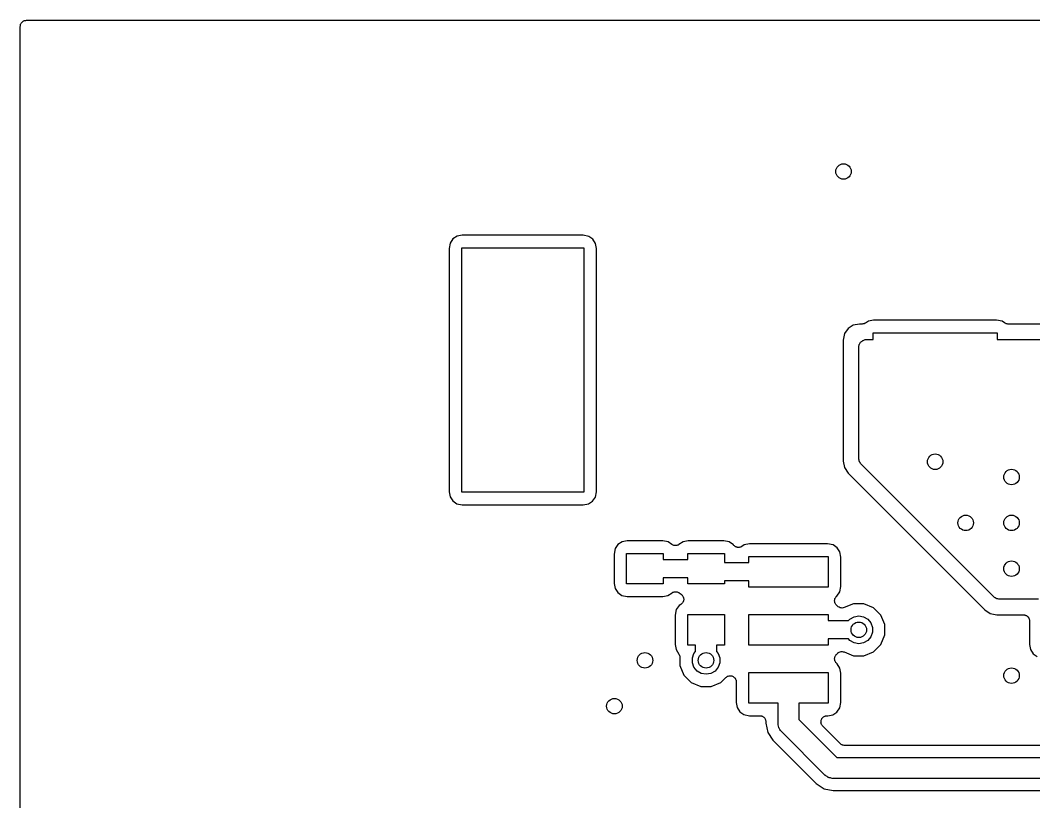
# Model space of a CAD drawing. Extents: x 85 to 210, y -138 to -65.
# Drawn here: x 85.28 to 101.86, y -78.06 to -65.28 of the extents above; entities that cross this region are included whole.
import ezdxf

# ---------------------------------------------------------------- set-up
doc = ezdxf.new("R2010")
doc.units = 0
doc.header["$MEASUREMENT"] = 0
doc.layers.add('BLACK', color=7, linetype='CONTINUOUS')

msp = doc.modelspace()

# ---------------------------------------------------------------- linework, layer by layer
at = {"layer": 'Black'}
for p, q in [((85.2765, -65.3576), (85.2795, -65.3494)), ((85.2765, -65.3664), (85.2765, -65.3576)), ((85.2795, -65.3494), (85.281, -65.3408)), ((85.281, -65.3408), (85.2854, -65.3332)), ((85.2854, -65.3332), (85.2884, -65.325)), ((85.2884, -65.325), (85.294, -65.3183)), ((85.294, -65.3183), (85.2984, -65.3107)), ((85.2984, -65.3107), (85.3051, -65.3051)), ((85.3051, -65.3051), (85.3107, -65.2984)), ((85.3107, -65.2984), (85.3183, -65.294)), ((85.3183, -65.294), (85.325, -65.2884)), ((85.325, -65.2884), (85.3332, -65.2854)), ((85.3332, -65.2854), (85.3408, -65.281)), ((85.3408, -65.281), (85.3494, -65.2795)), ((85.3494, -65.2795), (85.3576, -65.2765)), ((85.3576, -65.2765), (85.3664, -65.2765)), ((85.3664, -65.2765), (85.375, -65.275)), ((85.375, -65.275), (172.146, -65.275)), ((85.275, -65.375), (85.2765, -65.3664)), ((85.275, -66.5), (85.275, -65.375)), ((85.275, -69), (85.275, -66.5)), ((92.4265, -68.8097), (92.3579, -68.8539)), ((92.5093, -68.7941), (92.4265, -68.8097)), ((94.49, -68.7941), (92.5093, -68.7941)), ((94.5793, -68.8122), (94.49, -68.7941)), ((94.6461, -68.8579), (94.5793, -68.8122)), ((85.275, -74), (85.275, -69)), ((92.3122, -68.9207), (92.2941, -69.01)), ((92.3579, -68.8539), (92.3122, -68.9207)), ((92.5, -73), (92.5, -69)), ((92.5, -69), (94.5, -69)), ((94.5, -69), (94.5, -73)), ((94.6903, -68.9265), (94.6461, -68.8579)), ((94.7059, -69.0093), (94.6903, -68.9265)), ((92.2941, -69.01), (92.2941, -72.9907)), ((94.7059, -72.99), (94.7059, -69.0093)), ((98.8243, -70.3194), (98.7679, -70.402)), ((98.909, -70.2649), (98.8243, -70.3194)), ((99.0093, -70.246), (98.909, -70.2649)), ((99.0576, -70.246), (99.0093, -70.246)), ((99.0686, -70.2441), (99.0576, -70.246)), ((99.0797, -70.2435), (99.0686, -70.2441)), ((99.0856, -70.2411), (99.0797, -70.2435)), ((99.0918, -70.24), (99.0856, -70.2411)), ((99.1015, -70.2344), (99.0918, -70.24)), ((99.1117, -70.2301), (99.1015, -70.2344)), ((99.1605, -70.1987), (99.1117, -70.2301)), ((99.2433, -70.1831), (99.1605, -70.1987)), ((101.256, -70.1831), (99.2433, -70.1831)), ((101.345, -70.2012), (101.256, -70.1831)), ((101.385, -70.2286), (101.345, -70.2012)), ((101.397, -70.2337), (101.385, -70.2286)), ((101.408, -70.24), (101.397, -70.2337)), ((101.412, -70.2408), (101.408, -70.24)), ((101.417, -70.2429), (101.412, -70.2408)), ((101.429, -70.2438), (101.417, -70.2429)), ((101.442, -70.246), (101.429, -70.2438)), ((104.74, -70.246), (101.442, -70.246)), ((98.7679, -70.402), (98.746, -70.51)), ((99.1161, -70.5019), (99.127, -70.5)), ((99.127, -70.5), (99.234, -70.5)), ((99.234, -70.5), (99.234, -70.389)), ((99.234, -70.389), (101.266, -70.389)), ((101.266, -70.389), (101.266, -70.5)), ((101.266, -70.5), (104.623, -70.5)), ((98.746, -70.51), (98.746, -72.4903)), ((99, -70.627), (99.0019, -70.6161)), ((99, -72.4474), (99, -70.627)), ((99.0019, -70.6049), (99.0057, -70.5945)), ((99.0019, -70.6161), (99.0019, -70.6049)), ((99.0057, -70.5945), (99.0077, -70.5836)), ((99.0077, -70.5836), (99.0132, -70.5739)), ((99.0132, -70.5739), (99.017, -70.5635)), ((99.017, -70.5635), (99.0242, -70.555)), ((99.0242, -70.555), (99.0297, -70.5454)), ((99.0297, -70.5454), (99.0382, -70.5382)), ((99.0382, -70.5382), (99.0454, -70.5297)), ((99.0454, -70.5297), (99.055, -70.5242)), ((99.055, -70.5242), (99.0635, -70.517)), ((99.0635, -70.517), (99.0739, -70.5132)), ((99.0739, -70.5132), (99.0836, -70.5077)), ((99.0836, -70.5077), (99.0945, -70.5057)), ((99.0945, -70.5057), (99.1049, -70.5019)), ((99.1049, -70.5019), (99.1161, -70.5019)), ((98.746, -72.4903), (98.7664, -72.5945)), ((99.001, -72.4529), (99, -72.4474)), ((99.0005, -72.4585), (99.001, -72.4529)), ((99.0048, -72.4745), (99.0005, -72.4585)), ((99.0077, -72.4908), (99.0048, -72.4745)), ((99.0105, -72.4957), (99.0077, -72.4908)), ((98.7664, -72.5945), (98.8275, -72.6867)), ((99.0119, -72.5011), (99.0105, -72.4957)), ((99.0214, -72.5147), (99.0119, -72.5011)), ((99.0297, -72.529), (99.0214, -72.5147)), ((99.034, -72.5326), (99.0297, -72.529)), ((99.0372, -72.5372), (99.034, -72.5326)), ((101.213, -74.7128), (99.0372, -72.5372)), ((98.8275, -72.6867), (101.064, -74.9228)), ((92.2941, -72.9907), (92.3097, -73.0735)), ((92.3097, -73.0735), (92.3539, -73.1421)), ((92.3539, -73.1421), (92.4207, -73.1878)), ((94.5, -73), (92.5, -73)), ((94.5735, -73.1903), (94.6421, -73.1461)), ((94.6421, -73.1461), (94.6878, -73.0793)), ((94.6878, -73.0793), (94.7059, -72.99)), ((92.4207, -73.1878), (92.51, -73.2059)), ((92.51, -73.2059), (94.4907, -73.2059)), ((94.4907, -73.2059), (94.5735, -73.1903)), ((95.1265, -73.8097), (95.0579, -73.8539)), ((95.2093, -73.7941), (95.1265, -73.8097)), ((95.79, -73.7941), (95.2093, -73.7941)), ((95.8793, -73.8122), (95.79, -73.7941)), ((95.9426, -73.8554), (95.8793, -73.8122)), ((96.1265, -73.8097), (96.0531, -73.857)), ((96.2093, -73.7941), (96.1265, -73.8097)), ((96.79, -73.7941), (96.2093, -73.7941)), ((96.8793, -73.8122), (96.79, -73.7941)), ((96.9467, -73.8582), (96.8793, -73.8122)), ((95.0122, -73.9207), (94.9941, -74.01)), ((95.0579, -73.8539), (95.0122, -73.9207)), ((95.9482, -73.858), (95.9426, -73.8554)), ((95.9532, -73.8618), (95.9482, -73.858)), ((95.964, -73.8651), (95.9532, -73.8618)), ((95.9742, -73.8697), (95.964, -73.8651)), ((95.9804, -73.8702), (95.9742, -73.8697)), ((95.9864, -73.8721), (95.9804, -73.8702)), ((95.9976, -73.8715), (95.9864, -73.8721)), ((96.0088, -73.8724), (95.9976, -73.8715)), ((96.0148, -73.8707), (96.0088, -73.8724)), ((96.0211, -73.8704), (96.0148, -73.8707)), ((96.0314, -73.866), (96.0211, -73.8704)), ((96.0423, -73.863), (96.0314, -73.866)), ((96.0473, -73.8594), (96.0423, -73.863)), ((96.0531, -73.857), (96.0473, -73.8594)), ((96.9516, -73.8636), (96.9467, -73.8582)), ((96.9563, -73.8709), (96.9516, -73.8636)), ((96.9633, -73.8762), (96.9563, -73.8709)), ((96.9692, -73.8827), (96.9633, -73.8762)), ((96.977, -73.8867), (96.9692, -73.8827)), ((96.984, -73.892), (96.977, -73.8867)), ((96.9923, -73.8946), (96.984, -73.892)), ((97.0001, -73.8986), (96.9923, -73.8946)), ((97.0088, -73.8997), (97.0001, -73.8986)), ((97.0172, -73.9023), (97.0088, -73.8997)), ((97.0259, -73.9018), (97.0172, -73.9023)), ((97.0346, -73.9029), (97.0259, -73.9018)), ((97.0431, -73.901), (97.0346, -73.9029)), ((97.0518, -73.9006), (97.0431, -73.901)), ((97.0599, -73.8972), (97.0518, -73.9006)), ((97.0685, -73.8953), (97.0599, -73.8972)), ((97.0758, -73.8905), (97.0685, -73.8953)), ((97.0839, -73.8871), (97.0758, -73.8905)), ((97.1265, -73.8597), (97.0839, -73.8871)), ((97.2093, -73.8441), (97.1265, -73.8597)), ((98.49, -73.8441), (97.2093, -73.8441)), ((98.5793, -73.8622), (98.49, -73.8441)), ((98.6461, -73.9079), (98.5793, -73.8622)), ((98.6903, -73.9765), (98.6461, -73.9079)), ((98.7059, -74.0593), (98.6903, -73.9765)), ((85.275, -84.9005), (85.275, -74)), ((94.9941, -74.01), (94.9941, -74.4907)), ((95.2, -74.5), (95.2, -74)), ((95.2, -74), (95.8, -74)), ((95.8, -74), (95.8, -74.1)), ((95.8, -74.1), (96.2, -74.1)), ((96.2, -74.1), (96.2, -74)), ((96.2, -74), (96.8, -74)), ((96.8, -74), (96.8, -74.15)), ((96.8, -74.15), (97.2, -74.15)), ((97.2, -74.15), (97.2, -74.05)), ((97.2, -74.05), (98.5, -74.05)), ((98.5, -74.05), (98.5, -74.55)), ((98.7059, -74.54), (98.7059, -74.0593)), ((96.2, -74.4), (95.8, -74.4)), ((95.8, -74.4), (95.8, -74.5)), ((96.2, -74.5), (96.2, -74.4)), ((97.2, -74.45), (96.8, -74.45)), ((96.8, -74.45), (96.8, -74.5)), ((97.2, -74.55), (97.2, -74.45)), ((94.9941, -74.4907), (95.0097, -74.5735)), ((95.0097, -74.5735), (95.0539, -74.6421)), ((95.0539, -74.6421), (95.1207, -74.6878)), ((95.8, -74.5), (95.2, -74.5)), ((95.8735, -74.6903), (95.9469, -74.643)), ((95.9469, -74.643), (95.9527, -74.6406)), ((95.9527, -74.6406), (95.9577, -74.637)), ((95.9577, -74.637), (95.9686, -74.634)), ((95.9686, -74.634), (95.9789, -74.6296)), ((95.9789, -74.6296), (95.9852, -74.6293)), ((95.9852, -74.6293), (95.9912, -74.6276)), ((95.9912, -74.6276), (96.0024, -74.6285)), ((96.0024, -74.6285), (96.0136, -74.6279)), ((96.0136, -74.6279), (96.0196, -74.6298)), ((96.0196, -74.6298), (96.0258, -74.6303)), ((96.0258, -74.6303), (96.036, -74.6349)), ((96.036, -74.6349), (96.0468, -74.6382)), ((96.0468, -74.6382), (96.0518, -74.642)), ((96.0518, -74.642), (96.0574, -74.6446)), ((96.0574, -74.6446), (96.0909, -74.6674)), ((96.8, -74.5), (96.2, -74.5)), ((98.5, -74.55), (97.2, -74.55)), ((98.6392, -74.7005), (98.6878, -74.6293)), ((98.6878, -74.6293), (98.7059, -74.54)), ((95.1207, -74.6878), (95.21, -74.7059)), ((95.21, -74.7059), (95.7907, -74.7059)), ((95.7907, -74.7059), (95.8735, -74.6903)), ((96.0909, -74.6674), (96.099, -74.6753)), ((96.099, -74.6753), (96.1079, -74.6821)), ((96.1079, -74.6821), (96.1113, -74.6874)), ((96.1141, -74.8105), (96.1095, -74.8148)), ((96.1113, -74.6874), (96.1157, -74.6917)), ((96.1193, -74.8005), (96.1141, -74.8105)), ((96.1157, -74.6917), (96.1206, -74.7018)), ((96.1256, -74.7912), (96.1193, -74.8005)), ((96.1206, -74.7018), (96.1267, -74.7113)), ((96.1272, -74.7852), (96.1256, -74.7912)), ((96.1267, -74.7113), (96.1281, -74.7174)), ((96.13, -74.7796), (96.1272, -74.7852)), ((96.1281, -74.7174), (96.1308, -74.723)), ((96.1314, -74.7685), (96.13, -74.7796)), ((96.1308, -74.723), (96.1319, -74.7342)), ((96.1342, -74.7576), (96.1314, -74.7685)), ((96.1319, -74.7342), (96.1344, -74.7452)), ((96.1344, -74.7452), (96.1336, -74.7514)), ((96.1336, -74.7514), (96.1342, -74.7576)), ((98.6033, -74.7806), (98.6041, -74.7744)), ((98.6058, -74.7915), (98.6033, -74.7806)), ((98.6035, -74.7682), (98.6063, -74.7573)), ((98.6041, -74.7744), (98.6035, -74.7682)), ((98.6069, -74.8027), (98.6058, -74.7915)), ((98.6063, -74.7573), (98.6077, -74.7461)), ((98.6096, -74.8084), (98.6069, -74.8027)), ((98.6077, -74.7461), (98.6105, -74.7406)), ((98.611, -74.8144), (98.6096, -74.8084)), ((98.6105, -74.7406), (98.6121, -74.7345)), ((98.6121, -74.7345), (98.6184, -74.7252)), ((98.6184, -74.7252), (98.6236, -74.7152)), ((98.6236, -74.7152), (98.6282, -74.711)), ((98.6282, -74.711), (98.6317, -74.7059)), ((98.6317, -74.7059), (98.6392, -74.7005)), ((101.217, -74.716), (101.213, -74.7128)), ((101.221, -74.7203), (101.217, -74.716)), ((101.235, -74.7286), (101.221, -74.7203)), ((101.249, -74.7381), (101.235, -74.7286)), ((101.254, -74.7395), (101.249, -74.7381)), ((101.259, -74.7423), (101.254, -74.7395)), ((101.276, -74.7452), (101.259, -74.7423)), ((101.292, -74.7495), (101.276, -74.7452)), ((101.297, -74.749), (101.292, -74.7495)), ((101.303, -74.75), (101.297, -74.749)), ((101.939, -74.75), (101.303, -74.75)), ((96.0122, -74.9207), (95.9941, -75.01)), ((96.0579, -74.8539), (96.0122, -74.9207)), ((96.0886, -74.8341), (96.0579, -74.8539)), ((96.0969, -74.8265), (96.0886, -74.8341)), ((96.106, -74.8199), (96.0969, -74.8265)), ((96.1095, -74.8148), (96.106, -74.8199)), ((98.6171, -74.8239), (98.611, -74.8144)), ((98.6219, -74.834), (98.6171, -74.8239)), ((98.6264, -74.8384), (98.6219, -74.834)), ((98.6298, -74.8436), (98.6264, -74.8384)), ((98.6387, -74.8505), (98.6298, -74.8436)), ((98.6468, -74.8583), (98.6387, -74.8505)), ((98.6536, -74.863), (98.6468, -74.8583)), ((98.6629, -74.8732), (98.6536, -74.863)), ((98.6632, -74.8733), (98.6629, -74.8732)), ((98.6633, -74.8735), (98.6632, -74.8733)), ((98.6785, -74.8813), (98.6633, -74.8735)), ((98.6937, -74.8892), (98.6785, -74.8813)), ((98.694, -74.8893), (98.6937, -74.8892)), ((98.6942, -74.8894), (98.694, -74.8893)), ((98.7112, -74.8915), (98.6942, -74.8894)), ((98.7281, -74.8938), (98.7112, -74.8915)), ((98.7284, -74.8937), (98.7281, -74.8938)), ((98.7287, -74.8938), (98.7284, -74.8937)), ((98.7454, -74.89), (98.7287, -74.8938)), ((98.7621, -74.8863), (98.7454, -74.89)), ((98.9154, -74.8229), (98.7621, -74.8863)), ((99.0853, -74.8231), (98.9154, -74.8229)), ((99.2422, -74.8882), (99.0853, -74.8231)), ((99.3622, -75.0084), (99.2422, -74.8882)), ((101.064, -74.9228), (101.152, -74.982)), ((95.9941, -75.01), (95.9941, -75.4907)), ((96.2, -75.5), (96.2, -75)), ((96.2, -75), (96.8, -75)), ((96.8, -75), (96.8, -75.5)), ((97.2, -75.5), (97.2, -75)), ((97.2, -75), (98.5, -75)), ((98.5, -75), (98.5, -75.1)), ((98.5, -75.1), (98.8, -75.1)), ((98.8, -75.1), (98.8329, -75.1)), ((98.8329, -75.1), (98.8535, -75.0754)), ((98.8535, -75.0754), (98.9221, -75.0359)), ((98.9221, -75.0359), (99, -75.0221)), ((99, -75.0221), (99.0779, -75.0359)), ((99.0779, -75.0359), (99.1465, -75.0754)), ((99.1465, -75.0754), (99.1973, -75.1361)), ((99.1973, -75.1361), (99.2244, -75.2104)), ((99.4271, -75.1654), (99.3622, -75.0084)), ((101.152, -74.982), (101.26, -75.004)), ((101.26, -75.004), (101.694, -75.004)), ((101.694, -75.004), (101.703, -75.0055)), ((101.703, -75.0055), (101.711, -75.0055)), ((101.711, -75.0055), (101.72, -75.0085)), ((101.72, -75.0085), (101.728, -75.01)), ((101.728, -75.01), (101.736, -75.0144)), ((101.736, -75.0144), (101.744, -75.0174)), ((101.744, -75.0174), (101.751, -75.023)), ((101.751, -75.023), (101.758, -75.0274)), ((101.758, -75.0274), (101.764, -75.0341)), ((101.764, -75.0341), (101.771, -75.0397)), ((101.771, -75.0397), (101.775, -75.0473)), ((101.775, -75.0473), (101.781, -75.054)), ((101.781, -75.054), (101.784, -75.0622)), ((101.784, -75.0622), (101.788, -75.0698)), ((101.788, -75.0698), (101.79, -75.0784)), ((101.79, -75.0784), (101.793, -75.0866)), ((101.793, -75.0866), (101.793, -75.0954)), ((101.793, -75.0954), (101.794, -75.104)), ((101.794, -75.104), (101.794, -75.4907)), ((99.2244, -75.2896), (99.1973, -75.3639)), ((99.2244, -75.2104), (99.2244, -75.2896)), ((99.4269, -75.3353), (99.4271, -75.1654)), ((98.8, -75.4), (98.5, -75.4)), ((98.5, -75.4), (98.5, -75.5)), ((98.8329, -75.4), (98.8, -75.4)), ((98.8535, -75.4246), (98.8329, -75.4)), ((98.9221, -75.4641), (98.8535, -75.4246)), ((99, -75.4779), (98.9221, -75.4641)), ((99.0779, -75.4641), (99, -75.4779)), ((99.1465, -75.4246), (99.0779, -75.4641)), ((99.1973, -75.3639), (99.1465, -75.4246)), ((99.3618, -75.4922), (99.4269, -75.3353)), ((95.9941, -75.4907), (96.0097, -75.5735)), ((96.0097, -75.5735), (96.0571, -75.6472)), ((96.33, -75.5), (96.2, -75.5)), ((96.2756, -75.7104), (96.3027, -75.6361)), ((96.3027, -75.6361), (96.33, -75.6035)), ((96.33, -75.6035), (96.33, -75.5)), ((96.8, -75.5), (96.67, -75.5)), ((96.67, -75.5), (96.67, -75.6035)), ((96.67, -75.6035), (96.6973, -75.6361)), ((96.6973, -75.6361), (96.7244, -75.7104)), ((98.5, -75.5), (97.2, -75.5)), ((98.6401, -75.6491), (98.6512, -75.6378)), ((98.6512, -75.6378), (98.6619, -75.6261)), ((98.6619, -75.6261), (98.6633, -75.6254)), ((98.6633, -75.6254), (98.6644, -75.6242)), ((98.6644, -75.6242), (98.6786, -75.6174)), ((98.6786, -75.6174), (98.6927, -75.6101)), ((98.6927, -75.6101), (98.6943, -75.6099)), ((98.6943, -75.6099), (98.6957, -75.6092)), ((98.6957, -75.6092), (98.7114, -75.6076)), ((98.7114, -75.6076), (98.7271, -75.6056)), ((98.7271, -75.6056), (98.7287, -75.6059)), ((98.7287, -75.6059), (98.7303, -75.6058)), ((98.7303, -75.6058), (98.7456, -75.6097)), ((98.7456, -75.6097), (98.761, -75.6131)), ((98.761, -75.6131), (98.9147, -75.6769)), ((99.0846, -75.6771), (99.2416, -75.6122)), ((99.2416, -75.6122), (99.3618, -75.4922)), ((101.794, -75.4907), (101.81, -75.5735)), ((101.81, -75.5735), (101.854, -75.6421)), ((101.854, -75.6421), (101.921, -75.6878)), ((96.0571, -75.6472), (96.0615, -75.6575)), ((96.0615, -75.6575), (96.067, -75.6672)), ((96.067, -75.6672), (96.0681, -75.6734)), ((96.0681, -75.6734), (96.0706, -75.6792)), ((96.0706, -75.6792), (96.0711, -75.6904)), ((96.0711, -75.6904), (96.073, -75.7014)), ((96.073, -75.7014), (96.0729, -75.8346)), ((96.2756, -75.7896), (96.2756, -75.7104)), ((96.3027, -75.8639), (96.2756, -75.7896)), ((96.7244, -75.7896), (96.6973, -75.8639)), ((96.7244, -75.7104), (96.7244, -75.7896)), ((98.6033, -75.7306), (98.6041, -75.7244)), ((98.6058, -75.7415), (98.6033, -75.7306)), ((98.6035, -75.7182), (98.6063, -75.7073)), ((98.6041, -75.7244), (98.6035, -75.7182)), ((98.6069, -75.7527), (98.6058, -75.7415)), ((98.6063, -75.7073), (98.6077, -75.6961)), ((98.6096, -75.7584), (98.6069, -75.7527)), ((98.6077, -75.6961), (98.6105, -75.6906)), ((98.611, -75.7644), (98.6096, -75.7584)), ((98.6105, -75.6906), (98.6121, -75.6845)), ((98.6171, -75.7739), (98.611, -75.7644)), ((98.6121, -75.6845), (98.6184, -75.6752)), ((98.6219, -75.784), (98.6171, -75.7739)), ((98.6184, -75.6752), (98.6236, -75.6652)), ((98.6264, -75.7884), (98.6219, -75.784)), ((98.6236, -75.6652), (98.6282, -75.661)), ((98.6298, -75.7936), (98.6264, -75.7884)), ((98.6282, -75.661), (98.6317, -75.6559)), ((98.6387, -75.8005), (98.6298, -75.7936)), ((98.6317, -75.6559), (98.6392, -75.6505)), ((98.6458, -75.8073), (98.6387, -75.8005)), ((98.6392, -75.6505), (98.6401, -75.6491)), ((98.6903, -75.8765), (98.6458, -75.8073)), ((98.9147, -75.6769), (99.0846, -75.6771)), ((96.0729, -75.8346), (96.1378, -75.9916)), ((96.3535, -75.9246), (96.3027, -75.8639)), ((96.4221, -75.9641), (96.3535, -75.9246)), ((96.5, -75.9779), (96.4221, -75.9641)), ((96.5779, -75.9641), (96.5, -75.9779)), ((96.6465, -75.9246), (96.5779, -75.9641)), ((96.6973, -75.8639), (96.6465, -75.9246)), ((97.2, -76.45), (97.2, -75.95)), ((97.2, -75.95), (98.5, -75.95)), ((98.5, -75.95), (98.5, -76.45)), ((98.7059, -75.9593), (98.6903, -75.8765)), ((98.7059, -76.44), (98.7059, -75.9593)), ((96.1378, -75.9916), (96.2578, -76.1118)), ((96.2578, -76.1118), (96.4147, -76.1769)), ((96.5846, -76.1771), (96.7416, -76.1122)), ((96.7416, -76.1122), (96.8235, -76.0304)), ((96.8235, -76.0304), (96.8341, -76.023)), ((96.8341, -76.023), (96.8441, -76.0146)), ((96.8441, -76.0146), (96.8483, -76.0131)), ((96.8483, -76.0131), (96.8519, -76.0105)), ((96.8519, -76.0105), (96.8645, -76.0072)), ((96.8645, -76.0072), (96.8768, -76.0027)), ((96.8768, -76.0027), (96.8812, -76.0027)), ((96.8812, -76.0027), (96.8855, -76.0016)), ((96.8855, -76.0016), (96.8985, -76.0027)), ((96.8985, -76.0027), (96.9115, -76.0027)), ((96.9115, -76.0027), (96.9157, -76.0042)), ((96.9157, -76.0042), (96.9201, -76.0046)), ((96.9201, -76.0046), (96.9319, -76.0101)), ((96.9319, -76.0101), (96.9441, -76.0146)), ((96.9441, -76.0146), (96.9475, -76.0175)), ((96.9475, -76.0175), (96.9516, -76.0193)), ((96.9516, -76.0193), (96.9608, -76.0286)), ((96.9608, -76.0286), (96.9707, -76.0369)), ((96.9707, -76.0369), (96.9729, -76.0408)), ((96.9729, -76.0408), (96.9761, -76.0439)), ((96.9761, -76.0439), (96.9816, -76.0557)), ((96.9816, -76.0557), (96.9881, -76.067)), ((96.9881, -76.067), (96.9889, -76.0714)), ((96.9889, -76.0714), (96.9907, -76.0754)), ((96.9907, -76.0754), (96.9919, -76.0884)), ((96.9919, -76.0884), (96.9941, -76.1012)), ((96.9941, -76.1012), (96.9941, -76.4407)), ((96.4147, -76.1769), (96.5846, -76.1771)), ((96.9941, -76.4407), (97.0097, -76.5235)), ((97.68, -76.45), (97.2, -76.45)), ((97.68, -76.79), (97.68, -76.45)), ((98.5, -76.45), (98.02, -76.45)), ((98.02, -76.45), (98.02, -76.7196)), ((98.6878, -76.5293), (98.7059, -76.44)), ((97.0097, -76.5235), (97.0539, -76.5921)), ((97.0539, -76.5921), (97.1207, -76.6378)), ((97.1207, -76.6378), (97.21, -76.6559)), ((98.5735, -76.6403), (98.6421, -76.5961)), ((98.6421, -76.5961), (98.6878, -76.5293)), ((97.21, -76.6559), (97.38, -76.6559)), ((97.38, -76.6559), (97.3886, -76.6574)), ((97.3886, -76.6574), (97.3974, -76.6574)), ((97.3974, -76.6574), (97.4056, -76.6604)), ((97.4056, -76.6604), (97.4142, -76.6619)), ((97.4142, -76.6619), (97.4218, -76.6663)), ((97.4218, -76.6663), (97.43, -76.6693)), ((97.43, -76.6693), (97.4367, -76.6749)), ((97.4367, -76.6749), (97.4443, -76.6793)), ((97.4443, -76.6793), (97.4499, -76.686)), ((97.4499, -76.686), (97.4566, -76.6916)), ((97.4566, -76.6916), (97.461, -76.6992)), ((97.461, -76.6992), (97.4666, -76.7059)), ((97.4666, -76.7059), (97.4696, -76.7141)), ((97.4696, -76.7141), (97.474, -76.7217)), ((97.474, -76.7217), (97.4755, -76.7303)), ((97.4755, -76.7303), (97.4785, -76.7385)), ((97.4785, -76.7385), (97.4785, -76.7473)), ((97.4785, -76.7473), (97.48, -76.7559)), ((97.48, -76.7559), (97.48, -76.7802)), ((97.48, -76.7802), (97.51, -76.9308)), ((97.6813, -76.7974), (97.68, -76.79)), ((97.6806, -76.8048), (97.6813, -76.7974)), ((98.02, -76.7196), (98.6424, -77.342)), ((98.3809, -76.7646), (98.3821, -76.7516)), ((98.3821, -76.7688), (98.3809, -76.7646)), ((98.3821, -76.7385), (98.3836, -76.7344)), ((98.3821, -76.7516), (98.3821, -76.7385)), ((98.3821, -76.7732), (98.3821, -76.7688)), ((98.3865, -76.7855), (98.3821, -76.7732)), ((98.3836, -76.7344), (98.384, -76.73)), ((98.384, -76.73), (98.3895, -76.7182)), ((98.3899, -76.7981), (98.3865, -76.7855)), ((98.3895, -76.7182), (98.394, -76.7059)), ((98.3924, -76.8017), (98.3899, -76.7981)), ((98.394, -76.8059), (98.3924, -76.8017)), ((98.394, -76.7059), (98.3968, -76.7025)), ((98.3968, -76.7025), (98.3986, -76.6985)), ((98.3986, -76.6985), (98.4079, -76.6893)), ((98.4079, -76.6893), (98.4163, -76.6793)), ((98.4163, -76.6793), (98.4201, -76.6771)), ((98.4201, -76.6771), (98.4232, -76.674)), ((98.4232, -76.674), (98.435, -76.6684)), ((98.435, -76.6684), (98.4464, -76.6619)), ((98.4464, -76.6619), (98.4507, -76.6611)), ((98.4507, -76.6611), (98.4547, -76.6593)), ((98.4547, -76.6593), (98.4677, -76.6581)), ((98.4677, -76.6581), (98.4806, -76.6559)), ((98.4806, -76.6559), (98.4907, -76.6559)), ((98.4907, -76.6559), (98.5735, -76.6403)), ((97.51, -76.9308), (97.5953, -77.0586)), ((97.6864, -76.8263), (97.6806, -76.8048)), ((97.6903, -76.8481), (97.6864, -76.8263)), ((97.694, -76.8546), (97.6903, -76.8481)), ((97.6959, -76.8618), (97.694, -76.8546)), ((97.7087, -76.88), (97.6959, -76.8618)), ((97.7198, -76.8993), (97.7087, -76.88)), ((97.7255, -76.9041), (97.7198, -76.8993)), ((97.7298, -76.9102), (97.7255, -76.9041)), ((98.4518, -77.6322), (97.7298, -76.9102)), ((98.4024, -76.8159), (98.394, -76.8059)), ((98.4098, -76.8266), (98.4024, -76.8159)), ((98.696, -77.1127), (98.4098, -76.8266)), ((97.5953, -77.0586), (98.3034, -77.7667)), ((98.6996, -77.1152), (98.696, -77.1127)), ((98.7024, -77.1186), (98.6996, -77.1152)), ((98.7137, -77.1251), (98.7024, -77.1186)), ((98.7244, -77.1326), (98.7137, -77.1251)), ((98.7287, -77.1338), (98.7244, -77.1326)), ((98.7325, -77.136), (98.7287, -77.1338)), ((98.7453, -77.1382), (98.7325, -77.136)), ((98.758, -77.1416), (98.7453, -77.1382)), ((98.7623, -77.1412), (98.758, -77.1416)), ((98.7667, -77.142), (98.7623, -77.1412)), ((103.67, -77.142), (98.7667, -77.142)), ((98.6424, -77.342), (103.588, -77.342)), ((98.4579, -77.6365), (98.4518, -77.6322)), ((98.3034, -77.7667), (98.4312, -77.852)), ((98.4627, -77.6422), (98.4579, -77.6365)), ((98.482, -77.6533), (98.4627, -77.6422)), ((98.5002, -77.6661), (98.482, -77.6533)), ((98.5074, -77.668), (98.5002, -77.6661)), ((98.5139, -77.6717), (98.5074, -77.668)), ((98.5357, -77.6756), (98.5139, -77.6717)), ((98.5572, -77.6814), (98.5357, -77.6756)), ((98.5646, -77.6807), (98.5572, -77.6814)), ((98.572, -77.682), (98.5646, -77.6807)), ((103.588, -77.682), (98.572, -77.682)), ((98.4312, -77.852), (98.5818, -77.882)), ((98.5818, -77.882), (103.67, -77.882))]:
    msp.add_line(p, q, dxfattribs=at)
for centre in [(98.75, -67.75), (100.25, -72.5), (101.5, -72.75), (100.75, -73.5), (101.5, -73.5), (101.5, -74.25), (99, -75.25), (95.5, -75.75), (96.5, -75.75), (101.5, -76), (95, -76.5)]:
    msp.add_circle(centre, 0.127, dxfattribs=at)

doc.saveas('drawing.dxf')
